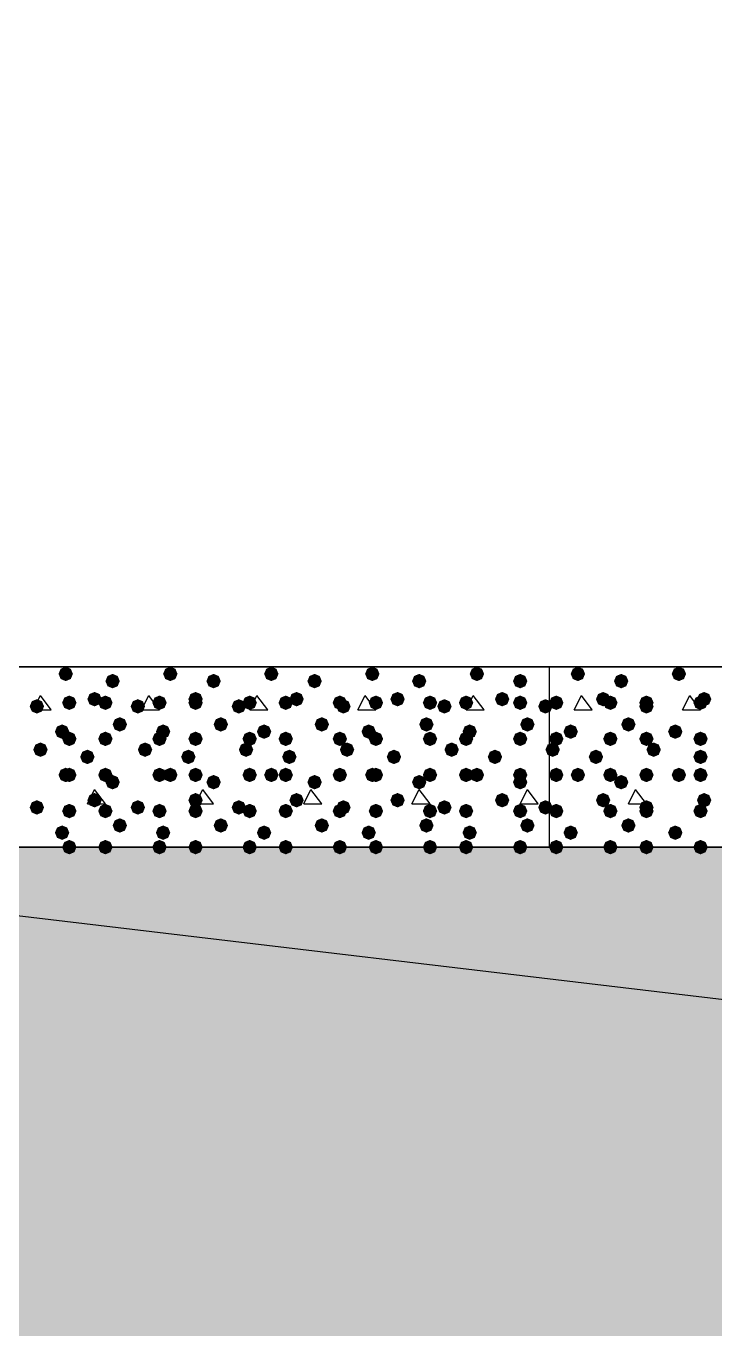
# Model space of a CAD drawing. Header units: millimetres. Extents: x 0 to 420, y 0 to 297.
# Drawn here: x 40.43 to 48.51, y 119.53 to 134.81 of the extents above; entities that cross this region are included whole.
import ezdxf

# ---------------------------------------------------------------- set-up
doc = ezdxf.new("R2010")
doc.units = ezdxf.units.MM
doc.layers.get('0').update_dxf_attribs({"linetype": 'CONTINUOUS'})

msp = doc.modelspace()

# ---------------------------------------------------------------- hatches: boundary and pattern name
at = {"true_color": 0x000008}
for points in [[(40.978667, 127.211667), (40.953796, 127.151871), (40.894, 127.127), (40.834204, 127.151871), (40.809333, 127.211667), (40.834204, 127.271462), (40.894, 127.296333), (40.953796, 127.271463)], [(41.529, 127.127), (41.504129, 127.067204), (41.444333, 127.042333), (41.384538, 127.067204), (41.359667, 127.127), (41.384537, 127.186796), (41.444333, 127.211667), (41.504129, 127.186796)], [(42.206333, 127.211667), (42.181462, 127.151871), (42.121667, 127.127), (42.061871, 127.151871), (42.037, 127.211667), (42.061871, 127.271462), (42.121667, 127.296333), (42.181462, 127.271463)], [(42.714333, 127.127), (42.689462, 127.067204), (42.629667, 127.042333), (42.569871, 127.067204), (42.545, 127.127), (42.569871, 127.186796), (42.629667, 127.211667), (42.689462, 127.186796)], [(43.391667, 127.211667), (43.366796, 127.151871), (43.307, 127.127), (43.247204, 127.151871), (43.222333, 127.211667), (43.247204, 127.271462), (43.307, 127.296333), (43.366796, 127.271463)], [(43.899667, 127.127), (43.874796, 127.067204), (43.815, 127.042333), (43.755204, 127.067204), (43.730333, 127.127), (43.755204, 127.186796), (43.815, 127.211667), (43.874796, 127.186796)], [(44.577, 127.211667), (44.552129, 127.151871), (44.492333, 127.127), (44.432538, 127.151871), (44.407667, 127.211667), (44.432537, 127.271462), (44.492333, 127.296333), (44.552129, 127.271463)], [(45.127333, 127.127), (45.102463, 127.067204), (45.042667, 127.042333), (44.982871, 127.067204), (44.958, 127.127), (44.982871, 127.186796), (45.042667, 127.211667), (45.102462, 127.186796)], [(45.804667, 127.211667), (45.779796, 127.151871), (45.72, 127.127), (45.660204, 127.151871), (45.635333, 127.211667), (45.660204, 127.271462), (45.72, 127.296333), (45.779796, 127.271463)], [(46.312667, 127.127), (46.287796, 127.067204), (46.228, 127.042333), (46.168204, 127.067204), (46.143333, 127.127), (46.168204, 127.186796), (46.228, 127.211667), (46.287796, 127.186796)], [(41.317333, 126.915333), (41.292463, 126.855538), (41.232667, 126.830667), (41.172871, 126.855538), (41.148, 126.915333), (41.172871, 126.975129), (41.232667, 127), (41.292462, 126.975129)], [(42.502667, 126.915333), (42.477796, 126.855538), (42.418, 126.830667), (42.358204, 126.855538), (42.333333, 126.915333), (42.358204, 126.975129), (42.418, 127), (42.477796, 126.975129)], [(43.688, 126.915333), (43.663129, 126.855538), (43.603333, 126.830667), (43.543537, 126.855538), (43.518667, 126.915333), (43.543537, 126.975129), (43.603333, 127), (43.663129, 126.975129)], [(44.873333, 126.915333), (44.848463, 126.855538), (44.788667, 126.830667), (44.728871, 126.855538), (44.704, 126.915333), (44.728871, 126.975129), (44.788667, 127), (44.848462, 126.975129)], [(46.101, 126.915333), (46.076129, 126.855538), (46.016333, 126.830667), (45.956537, 126.855538), (45.931667, 126.915333), (45.956537, 126.975129), (46.016333, 127), (46.076129, 126.975129)], [(40.64, 126.830667), (40.615129, 126.770871), (40.555333, 126.746), (40.495538, 126.770871), (40.470667, 126.830667), (40.495537, 126.890462), (40.555333, 126.915333), (40.615129, 126.890463)], [(41.021, 126.873), (40.996129, 126.813204), (40.936333, 126.788333), (40.876537, 126.813204), (40.851667, 126.873), (40.876537, 126.932796), (40.936333, 126.957667), (40.996129, 126.932796)], [(41.444333, 126.873), (41.419462, 126.813204), (41.359667, 126.788333), (41.299871, 126.813204), (41.275, 126.873), (41.299871, 126.932796), (41.359667, 126.957667), (41.419462, 126.932796)], [(41.825333, 126.830667), (41.800463, 126.770871), (41.740667, 126.746), (41.680871, 126.770871), (41.656, 126.830667), (41.680871, 126.890462), (41.740667, 126.915333), (41.800462, 126.890463)], [(42.079333, 126.873), (42.054462, 126.813204), (41.994667, 126.788333), (41.934871, 126.813204), (41.91, 126.873), (41.934871, 126.932796), (41.994667, 126.957667), (42.054462, 126.932796)], [(42.502667, 126.873), (42.477796, 126.813204), (42.418, 126.788333), (42.358204, 126.813204), (42.333333, 126.873), (42.358204, 126.932796), (42.418, 126.957667), (42.477796, 126.932796)], [(43.010667, 126.830667), (42.985796, 126.770871), (42.926, 126.746), (42.866204, 126.770871), (42.841333, 126.830667), (42.866204, 126.890462), (42.926, 126.915333), (42.985796, 126.890463)], [(43.137667, 126.873), (43.112796, 126.813204), (43.053, 126.788333), (42.993204, 126.813204), (42.968333, 126.873), (42.993204, 126.932796), (43.053, 126.957667), (43.112796, 126.932796)], [(43.561, 126.873), (43.536129, 126.813204), (43.476333, 126.788333), (43.416537, 126.813204), (43.391667, 126.873), (43.416537, 126.932796), (43.476333, 126.957667), (43.536129, 126.932796)], [(44.196, 126.873), (44.171129, 126.813204), (44.111333, 126.788333), (44.051537, 126.813204), (44.026667, 126.873), (44.051537, 126.932796), (44.111333, 126.957667), (44.171129, 126.932796)], [(44.238333, 126.830667), (44.213463, 126.770871), (44.153667, 126.746), (44.093871, 126.770871), (44.069, 126.830667), (44.093871, 126.890462), (44.153667, 126.915333), (44.213462, 126.890463)], [(44.619333, 126.873), (44.594462, 126.813204), (44.534667, 126.788333), (44.474871, 126.813204), (44.45, 126.873), (44.474871, 126.932796), (44.534667, 126.957667), (44.594462, 126.932796)], [(45.254333, 126.873), (45.229462, 126.813204), (45.169667, 126.788333), (45.109871, 126.813204), (45.085, 126.873), (45.109871, 126.932796), (45.169667, 126.957667), (45.229462, 126.932796)], [(45.423667, 126.830667), (45.398796, 126.770871), (45.339, 126.746), (45.279204, 126.770871), (45.254333, 126.830667), (45.279204, 126.890462), (45.339, 126.915333), (45.398796, 126.890463)], [(45.677667, 126.873), (45.652796, 126.813204), (45.593, 126.788333), (45.533204, 126.813204), (45.508333, 126.873), (45.533204, 126.932796), (45.593, 126.957667), (45.652796, 126.932796)], [(46.312667, 126.873), (46.287796, 126.813204), (46.228, 126.788333), (46.168204, 126.813204), (46.143333, 126.873), (46.168204, 126.932796), (46.228, 126.957667), (46.287796, 126.932796)], [(46.609, 126.830667), (46.584129, 126.770871), (46.524333, 126.746), (46.464538, 126.770871), (46.439667, 126.830667), (46.464537, 126.890462), (46.524333, 126.915333), (46.584129, 126.890463)], [(41.613667, 126.619), (41.588796, 126.559204), (41.529, 126.534333), (41.469204, 126.559204), (41.444333, 126.619), (41.469204, 126.678796), (41.529, 126.703667), (41.588796, 126.678796)], [(42.799, 126.619), (42.774129, 126.559204), (42.714333, 126.534333), (42.654538, 126.559204), (42.629667, 126.619), (42.654537, 126.678796), (42.714333, 126.703667), (42.774129, 126.678796)], [(43.984333, 126.619), (43.959462, 126.559204), (43.899667, 126.534333), (43.839871, 126.559204), (43.815, 126.619), (43.839871, 126.678796), (43.899667, 126.703667), (43.959462, 126.678796)], [(45.212, 126.619), (45.187129, 126.559204), (45.127333, 126.534333), (45.067538, 126.559204), (45.042667, 126.619), (45.067537, 126.678796), (45.127333, 126.703667), (45.187129, 126.678796)], [(46.397333, 126.619), (46.372463, 126.559204), (46.312667, 126.534333), (46.252871, 126.559204), (46.228, 126.619), (46.252871, 126.678796), (46.312667, 126.703667), (46.372462, 126.678796)], [(40.936333, 126.534333), (40.911462, 126.474537), (40.851667, 126.449667), (40.791871, 126.474537), (40.767, 126.534333), (40.791871, 126.594129), (40.851667, 126.619), (40.911462, 126.594129)], [(42.121667, 126.534333), (42.096796, 126.474537), (42.037, 126.449667), (41.977204, 126.474537), (41.952333, 126.534333), (41.977204, 126.594129), (42.037, 126.619), (42.096796, 126.594129)], [(43.307, 126.534333), (43.282129, 126.474537), (43.222333, 126.449667), (43.162538, 126.474537), (43.137667, 126.534333), (43.162537, 126.594129), (43.222333, 126.619), (43.282129, 126.594129)], [(44.534667, 126.534333), (44.509796, 126.474537), (44.45, 126.449667), (44.390204, 126.474537), (44.365333, 126.534333), (44.390204, 126.594129), (44.45, 126.619), (44.509796, 126.594129)], [(45.72, 126.534333), (45.695129, 126.474537), (45.635333, 126.449667), (45.575538, 126.474537), (45.550667, 126.534333), (45.575537, 126.594129), (45.635333, 126.619), (45.695129, 126.594129)], [(40.682333, 126.322667), (40.657463, 126.262871), (40.597667, 126.238), (40.537871, 126.262871), (40.513, 126.322667), (40.537871, 126.382462), (40.597667, 126.407333), (40.657462, 126.382463)], [(41.021, 126.449667), (40.996129, 126.389871), (40.936333, 126.365), (40.876537, 126.389871), (40.851667, 126.449667), (40.876537, 126.509462), (40.936333, 126.534333), (40.996129, 126.509463)], [(41.444333, 126.449667), (41.419462, 126.389871), (41.359667, 126.365), (41.299871, 126.389871), (41.275, 126.449667), (41.299871, 126.509462), (41.359667, 126.534333), (41.419462, 126.509463)], [(41.91, 126.322667), (41.885129, 126.262871), (41.825333, 126.238), (41.765538, 126.262871), (41.740667, 126.322667), (41.765537, 126.382462), (41.825333, 126.407333), (41.885129, 126.382463)], [(42.079333, 126.449667), (42.054462, 126.389871), (41.994667, 126.365), (41.934871, 126.389871), (41.91, 126.449667), (41.934871, 126.509462), (41.994667, 126.534333), (42.054462, 126.509463)], [(42.502667, 126.449667), (42.477796, 126.389871), (42.418, 126.365), (42.358204, 126.389871), (42.333333, 126.449667), (42.358204, 126.509462), (42.418, 126.534333), (42.477796, 126.509463)], [(43.095333, 126.322667), (43.070463, 126.262871), (43.010667, 126.238), (42.950871, 126.262871), (42.926, 126.322667), (42.950871, 126.382462), (43.010667, 126.407333), (43.070462, 126.382463)], [(43.137667, 126.449667), (43.112796, 126.389871), (43.053, 126.365), (42.993204, 126.389871), (42.968333, 126.449667), (42.993204, 126.509462), (43.053, 126.534333), (43.112796, 126.509463)], [(43.561, 126.449667), (43.536129, 126.389871), (43.476333, 126.365), (43.416537, 126.389871), (43.391667, 126.449667), (43.416537, 126.509462), (43.476333, 126.534333), (43.536129, 126.509463)], [(44.196, 126.449667), (44.171129, 126.389871), (44.111333, 126.365), (44.051537, 126.389871), (44.026667, 126.449667), (44.051537, 126.509462), (44.111333, 126.534333), (44.171129, 126.509463)], [(44.280667, 126.322667), (44.255796, 126.262871), (44.196, 126.238), (44.136204, 126.262871), (44.111333, 126.322667), (44.136204, 126.382462), (44.196, 126.407333), (44.255796, 126.382463)], [(44.619333, 126.449667), (44.594462, 126.389871), (44.534667, 126.365), (44.474871, 126.389871), (44.45, 126.449667), (44.474871, 126.509462), (44.534667, 126.534333), (44.594462, 126.509463)], [(45.254333, 126.449667), (45.229462, 126.389871), (45.169667, 126.365), (45.109871, 126.389871), (45.085, 126.449667), (45.109871, 126.509462), (45.169667, 126.534333), (45.229462, 126.509463)], [(45.508333, 126.322667), (45.483463, 126.262871), (45.423667, 126.238), (45.363871, 126.262871), (45.339, 126.322667), (45.363871, 126.382462), (45.423667, 126.407333), (45.483462, 126.382463)], [(45.677667, 126.449667), (45.652796, 126.389871), (45.593, 126.365), (45.533204, 126.389871), (45.508333, 126.449667), (45.533204, 126.509462), (45.593, 126.534333), (45.652796, 126.509463)], [(46.312667, 126.449667), (46.287796, 126.389871), (46.228, 126.365), (46.168204, 126.389871), (46.143333, 126.449667), (46.168204, 126.509462), (46.228, 126.534333), (46.287796, 126.509463)], [(41.232667, 126.238), (41.207796, 126.178204), (41.148, 126.153333), (41.088204, 126.178204), (41.063333, 126.238), (41.088204, 126.297796), (41.148, 126.322667), (41.207796, 126.297796)], [(42.418, 126.238), (42.393129, 126.178204), (42.333333, 126.153333), (42.273537, 126.178204), (42.248667, 126.238), (42.273537, 126.297796), (42.333333, 126.322667), (42.393129, 126.297796)], [(43.603333, 126.238), (43.578463, 126.178204), (43.518667, 126.153333), (43.458871, 126.178204), (43.434, 126.238), (43.458871, 126.297796), (43.518667, 126.322667), (43.578462, 126.297796)], [(44.831, 126.238), (44.806129, 126.178204), (44.746333, 126.153333), (44.686537, 126.178204), (44.661667, 126.238), (44.686537, 126.297796), (44.746333, 126.322667), (44.806129, 126.297796)], [(46.016333, 126.238), (45.991462, 126.178204), (45.931667, 126.153333), (45.871871, 126.178204), (45.847, 126.238), (45.871871, 126.297796), (45.931667, 126.322667), (45.991462, 126.297796)], [(40.978667, 126.026333), (40.953796, 125.966537), (40.894, 125.941667), (40.834204, 125.966537), (40.809333, 126.026333), (40.834204, 126.086129), (40.894, 126.111), (40.953796, 126.086129)], [(41.021, 126.026333), (40.996129, 125.966537), (40.936333, 125.941667), (40.876537, 125.966537), (40.851667, 126.026333), (40.876537, 126.086129), (40.936333, 126.111), (40.996129, 126.086129)], [(41.444333, 126.026333), (41.419462, 125.966537), (41.359667, 125.941667), (41.299871, 125.966537), (41.275, 126.026333), (41.299871, 126.086129), (41.359667, 126.111), (41.419462, 126.086129)], [(42.079333, 126.026333), (42.054462, 125.966537), (41.994667, 125.941667), (41.934871, 125.966537), (41.91, 126.026333), (41.934871, 126.086129), (41.994667, 126.111), (42.054462, 126.086129)], [(42.206333, 126.026333), (42.181462, 125.966537), (42.121667, 125.941667), (42.061871, 125.966537), (42.037, 126.026333), (42.061871, 126.086129), (42.121667, 126.111), (42.181462, 126.086129)], [(42.502667, 126.026333), (42.477796, 125.966537), (42.418, 125.941667), (42.358204, 125.966537), (42.333333, 126.026333), (42.358204, 126.086129), (42.418, 126.111), (42.477796, 126.086129)], [(43.137667, 126.026333), (43.112796, 125.966537), (43.053, 125.941667), (42.993204, 125.966537), (42.968333, 126.026333), (42.993204, 126.086129), (43.053, 126.111), (43.112796, 126.086129)], [(43.391667, 126.026333), (43.366796, 125.966537), (43.307, 125.941667), (43.247204, 125.966537), (43.222333, 126.026333), (43.247204, 126.086129), (43.307, 126.111), (43.366796, 126.086129)], [(43.561, 126.026333), (43.536129, 125.966537), (43.476333, 125.941667), (43.416537, 125.966537), (43.391667, 126.026333), (43.416537, 126.086129), (43.476333, 126.111), (43.536129, 126.086129)], [(44.196, 126.026333), (44.171129, 125.966537), (44.111333, 125.941667), (44.051537, 125.966537), (44.026667, 126.026333), (44.051537, 126.086129), (44.111333, 126.111), (44.171129, 126.086129)], [(44.577, 126.026333), (44.552129, 125.966537), (44.492333, 125.941667), (44.432538, 125.966537), (44.407667, 126.026333), (44.432537, 126.086129), (44.492333, 126.111), (44.552129, 126.086129)], [(44.619333, 126.026333), (44.594462, 125.966537), (44.534667, 125.941667), (44.474871, 125.966537), (44.45, 126.026333), (44.474871, 126.086129), (44.534667, 126.111), (44.594462, 126.086129)], [(45.254333, 126.026333), (45.229462, 125.966537), (45.169667, 125.941667), (45.109871, 125.966537), (45.085, 126.026333), (45.109871, 126.086129), (45.169667, 126.111), (45.229462, 126.086129)], [(45.677667, 126.026333), (45.652796, 125.966537), (45.593, 125.941667), (45.533204, 125.966537), (45.508333, 126.026333), (45.533204, 126.086129), (45.593, 126.111), (45.652796, 126.086129)], [(45.804667, 126.026333), (45.779796, 125.966537), (45.72, 125.941667), (45.660204, 125.966537), (45.635333, 126.026333), (45.660204, 126.086129), (45.72, 126.111), (45.779796, 126.086129)], [(46.312667, 126.026333), (46.287796, 125.966537), (46.228, 125.941667), (46.168204, 125.966537), (46.143333, 126.026333), (46.168204, 126.086129), (46.228, 126.111), (46.287796, 126.086129)], [(41.529, 125.941667), (41.504129, 125.881871), (41.444333, 125.857), (41.384538, 125.881871), (41.359667, 125.941667), (41.384537, 126.001462), (41.444333, 126.026333), (41.504129, 126.001463)], [(42.714333, 125.941667), (42.689462, 125.881871), (42.629667, 125.857), (42.569871, 125.881871), (42.545, 125.941667), (42.569871, 126.001462), (42.629667, 126.026333), (42.689462, 126.001463)], [(43.899667, 125.941667), (43.874796, 125.881871), (43.815, 125.857), (43.755204, 125.881871), (43.730333, 125.941667), (43.755204, 126.001462), (43.815, 126.026333), (43.874796, 126.001463)], [(45.127333, 125.941667), (45.102463, 125.881871), (45.042667, 125.857), (44.982871, 125.881871), (44.958, 125.941667), (44.982871, 126.001462), (45.042667, 126.026333), (45.102462, 126.001463)], [(46.312667, 125.941667), (46.287796, 125.881871), (46.228, 125.857), (46.168204, 125.881871), (46.143333, 125.941667), (46.168204, 126.001462), (46.228, 126.026333), (46.287796, 126.001463)], [(41.317333, 125.73), (41.292463, 125.670204), (41.232667, 125.645333), (41.172871, 125.670204), (41.148, 125.73), (41.172871, 125.789796), (41.232667, 125.814667), (41.292462, 125.789796)], [(42.502667, 125.73), (42.477796, 125.670204), (42.418, 125.645333), (42.358204, 125.670204), (42.333333, 125.73), (42.358204, 125.789796), (42.418, 125.814667), (42.477796, 125.789796)], [(43.688, 125.73), (43.663129, 125.670204), (43.603333, 125.645333), (43.543537, 125.670204), (43.518667, 125.73), (43.543537, 125.789796), (43.603333, 125.814667), (43.663129, 125.789796)], [(44.873333, 125.73), (44.848463, 125.670204), (44.788667, 125.645333), (44.728871, 125.670204), (44.704, 125.73), (44.728871, 125.789796), (44.788667, 125.814667), (44.848462, 125.789796)], [(46.101, 125.73), (46.076129, 125.670204), (46.016333, 125.645333), (45.956537, 125.670204), (45.931667, 125.73), (45.956537, 125.789796), (46.016333, 125.814667), (46.076129, 125.789796)], [(40.64, 125.645333), (40.615129, 125.585538), (40.555333, 125.560667), (40.495538, 125.585538), (40.470667, 125.645333), (40.495537, 125.705129), (40.555333, 125.73), (40.615129, 125.705129)], [(41.021, 125.603), (40.996129, 125.543204), (40.936333, 125.518333), (40.876537, 125.543204), (40.851667, 125.603), (40.876537, 125.662796), (40.936333, 125.687667), (40.996129, 125.662796)], [(41.444333, 125.603), (41.419462, 125.543204), (41.359667, 125.518333), (41.299871, 125.543204), (41.275, 125.603), (41.299871, 125.662796), (41.359667, 125.687667), (41.419462, 125.662796)], [(41.825333, 125.645333), (41.800463, 125.585538), (41.740667, 125.560667), (41.680871, 125.585538), (41.656, 125.645333), (41.680871, 125.705129), (41.740667, 125.73), (41.800462, 125.705129)], [(42.079333, 125.603), (42.054462, 125.543204), (41.994667, 125.518333), (41.934871, 125.543204), (41.91, 125.603), (41.934871, 125.662796), (41.994667, 125.687667), (42.054462, 125.662796)], [(42.502667, 125.603), (42.477796, 125.543204), (42.418, 125.518333), (42.358204, 125.543204), (42.333333, 125.603), (42.358204, 125.662796), (42.418, 125.687667), (42.477796, 125.662796)], [(43.010667, 125.645333), (42.985796, 125.585538), (42.926, 125.560667), (42.866204, 125.585538), (42.841333, 125.645333), (42.866204, 125.705129), (42.926, 125.73), (42.985796, 125.705129)], [(43.137667, 125.603), (43.112796, 125.543204), (43.053, 125.518333), (42.993204, 125.543204), (42.968333, 125.603), (42.993204, 125.662796), (43.053, 125.687667), (43.112796, 125.662796)], [(43.561, 125.603), (43.536129, 125.543204), (43.476333, 125.518333), (43.416537, 125.543204), (43.391667, 125.603), (43.416537, 125.662796), (43.476333, 125.687667), (43.536129, 125.662796)], [(44.196, 125.603), (44.171129, 125.543204), (44.111333, 125.518333), (44.051537, 125.543204), (44.026667, 125.603), (44.051537, 125.662796), (44.111333, 125.687667), (44.171129, 125.662796)], [(44.238333, 125.645333), (44.213463, 125.585538), (44.153667, 125.560667), (44.093871, 125.585538), (44.069, 125.645333), (44.093871, 125.705129), (44.153667, 125.73), (44.213462, 125.705129)], [(44.619333, 125.603), (44.594462, 125.543204), (44.534667, 125.518333), (44.474871, 125.543204), (44.45, 125.603), (44.474871, 125.662796), (44.534667, 125.687667), (44.594462, 125.662796)], [(45.254333, 125.603), (45.229462, 125.543204), (45.169667, 125.518333), (45.109871, 125.543204), (45.085, 125.603), (45.109871, 125.662796), (45.169667, 125.687667), (45.229462, 125.662796)], [(45.423667, 125.645333), (45.398796, 125.585538), (45.339, 125.560667), (45.279204, 125.585538), (45.254333, 125.645333), (45.279204, 125.705129), (45.339, 125.73), (45.398796, 125.705129)], [(45.677667, 125.603), (45.652796, 125.543204), (45.593, 125.518333), (45.533204, 125.543204), (45.508333, 125.603), (45.533204, 125.662796), (45.593, 125.687667), (45.652796, 125.662796)], [(46.312667, 125.603), (46.287796, 125.543204), (46.228, 125.518333), (46.168204, 125.543204), (46.143333, 125.603), (46.168204, 125.662796), (46.228, 125.687667), (46.287796, 125.662796)], [(46.609, 125.645333), (46.584129, 125.585538), (46.524333, 125.560667), (46.464538, 125.585538), (46.439667, 125.645333), (46.464537, 125.705129), (46.524333, 125.73), (46.584129, 125.705129)], [(41.613667, 125.433667), (41.588796, 125.373871), (41.529, 125.349), (41.469204, 125.373871), (41.444333, 125.433667), (41.469204, 125.493462), (41.529, 125.518333), (41.588796, 125.493463)], [(42.799, 125.433667), (42.774129, 125.373871), (42.714333, 125.349), (42.654538, 125.373871), (42.629667, 125.433667), (42.654537, 125.493462), (42.714333, 125.518333), (42.774129, 125.493463)], [(43.984333, 125.433667), (43.959462, 125.373871), (43.899667, 125.349), (43.839871, 125.373871), (43.815, 125.433667), (43.839871, 125.493462), (43.899667, 125.518333), (43.959462, 125.493463)], [(45.212, 125.433667), (45.187129, 125.373871), (45.127333, 125.349), (45.067538, 125.373871), (45.042667, 125.433667), (45.067537, 125.493462), (45.127333, 125.518333), (45.187129, 125.493463)], [(46.397333, 125.433667), (46.372463, 125.373871), (46.312667, 125.349), (46.252871, 125.373871), (46.228, 125.433667), (46.252871, 125.493462), (46.312667, 125.518333), (46.372462, 125.493463)], [(40.936333, 125.349), (40.911462, 125.289204), (40.851667, 125.264333), (40.791871, 125.289204), (40.767, 125.349), (40.791871, 125.408796), (40.851667, 125.433667), (40.911462, 125.408796)], [(42.121667, 125.349), (42.096796, 125.289204), (42.037, 125.264333), (41.977204, 125.289204), (41.952333, 125.349), (41.977204, 125.408796), (42.037, 125.433667), (42.096796, 125.408796)], [(43.307, 125.349), (43.282129, 125.289204), (43.222333, 125.264333), (43.162538, 125.289204), (43.137667, 125.349), (43.162537, 125.408796), (43.222333, 125.433667), (43.282129, 125.408796)], [(44.534667, 125.349), (44.509796, 125.289204), (44.45, 125.264333), (44.390204, 125.289204), (44.365333, 125.349), (44.390204, 125.408796), (44.45, 125.433667), (44.509796, 125.408796)], [(45.72, 125.349), (45.695129, 125.289204), (45.635333, 125.264333), (45.575538, 125.289204), (45.550667, 125.349), (45.575537, 125.408796), (45.635333, 125.433667), (45.695129, 125.408796)], [(41.021, 125.179667), (40.996129, 125.119871), (40.936333, 125.095), (40.876537, 125.119871), (40.851667, 125.179667), (40.876537, 125.239462), (40.936333, 125.264333), (40.996129, 125.239463)], [(41.444333, 125.179667), (41.419462, 125.119871), (41.359667, 125.095), (41.299871, 125.119871), (41.275, 125.179667), (41.299871, 125.239462), (41.359667, 125.264333), (41.419462, 125.239463)], [(42.079333, 125.179667), (42.054462, 125.119871), (41.994667, 125.095), (41.934871, 125.119871), (41.91, 125.179667), (41.934871, 125.239462), (41.994667, 125.264333), (42.054462, 125.239463)], [(42.502667, 125.179667), (42.477796, 125.119871), (42.418, 125.095), (42.358204, 125.119871), (42.333333, 125.179667), (42.358204, 125.239462), (42.418, 125.264333), (42.477796, 125.239463)], [(43.137667, 125.179667), (43.112796, 125.119871), (43.053, 125.095), (42.993204, 125.119871), (42.968333, 125.179667), (42.993204, 125.239462), (43.053, 125.264333), (43.112796, 125.239463)], [(43.561, 125.179667), (43.536129, 125.119871), (43.476333, 125.095), (43.416537, 125.119871), (43.391667, 125.179667), (43.416537, 125.239462), (43.476333, 125.264333), (43.536129, 125.239463)], [(44.196, 125.179667), (44.171129, 125.119871), (44.111333, 125.095), (44.051537, 125.119871), (44.026667, 125.179667), (44.051537, 125.239462), (44.111333, 125.264333), (44.171129, 125.239463)], [(44.619333, 125.179667), (44.594462, 125.119871), (44.534667, 125.095), (44.474871, 125.119871), (44.45, 125.179667), (44.474871, 125.239462), (44.534667, 125.264333), (44.594462, 125.239463)], [(45.254333, 125.179667), (45.229462, 125.119871), (45.169667, 125.095), (45.109871, 125.119871), (45.085, 125.179667), (45.109871, 125.239462), (45.169667, 125.264333), (45.229462, 125.239463)], [(45.677667, 125.179667), (45.652796, 125.119871), (45.593, 125.095), (45.533204, 125.119871), (45.508333, 125.179667), (45.533204, 125.239462), (45.593, 125.264333), (45.652796, 125.239463)], [(46.312667, 125.179667), (46.287796, 125.119871), (46.228, 125.095), (46.168204, 125.119871), (46.143333, 125.179667), (46.168204, 125.239462), (46.228, 125.264333), (46.287796, 125.239463)]]:
    msp.add_hatch(color=0, dxfattribs=at).paths.add_polyline_path(points, flags=0)
at = {"true_color": 0x000007}
for points in [[(46.99, 127.211667), (46.965129, 127.151871), (46.905333, 127.127), (46.845538, 127.151871), (46.820667, 127.211667), (46.845537, 127.271462), (46.905333, 127.296333), (46.965129, 127.271463)], [(47.498, 127.127), (47.473129, 127.067204), (47.413333, 127.042333), (47.353537, 127.067204), (47.328667, 127.127), (47.353537, 127.186796), (47.413333, 127.211667), (47.473129, 127.186796)], [(48.175333, 127.211667), (48.150463, 127.151871), (48.090667, 127.127), (48.030871, 127.151871), (48.006, 127.211667), (48.030871, 127.271462), (48.090667, 127.296333), (48.150462, 127.271463)], [(47.286333, 126.915333), (47.261463, 126.855538), (47.201667, 126.830667), (47.141871, 126.855538), (47.117, 126.915333), (47.141871, 126.975129), (47.201667, 127), (47.261462, 126.975129)], [(48.471667, 126.915333), (48.446796, 126.855538), (48.387, 126.830667), (48.327204, 126.855538), (48.302333, 126.915333), (48.327204, 126.975129), (48.387, 127), (48.446796, 126.975129)], [(46.736, 126.873), (46.711129, 126.813204), (46.651333, 126.788333), (46.591537, 126.813204), (46.566667, 126.873), (46.591537, 126.932796), (46.651333, 126.957667), (46.711129, 126.932796)], [(47.371, 126.873), (47.346129, 126.813204), (47.286333, 126.788333), (47.226537, 126.813204), (47.201667, 126.873), (47.226537, 126.932796), (47.286333, 126.957667), (47.346129, 126.932796)], [(47.794333, 126.873), (47.769462, 126.813204), (47.709667, 126.788333), (47.649871, 126.813204), (47.625, 126.873), (47.649871, 126.932796), (47.709667, 126.957667), (47.769462, 126.932796)], [(47.794333, 126.830667), (47.769462, 126.770871), (47.709667, 126.746), (47.649871, 126.770871), (47.625, 126.830667), (47.649871, 126.890462), (47.709667, 126.915333), (47.769462, 126.890463)], [(48.429333, 126.873), (48.404462, 126.813204), (48.344667, 126.788333), (48.284871, 126.813204), (48.26, 126.873), (48.284871, 126.932796), (48.344667, 126.957667), (48.404462, 126.932796)], [(47.582667, 126.619), (47.557796, 126.559204), (47.498, 126.534333), (47.438204, 126.559204), (47.413333, 126.619), (47.438204, 126.678796), (47.498, 126.703667), (47.557796, 126.678796)], [(46.905333, 126.534333), (46.880463, 126.474537), (46.820667, 126.449667), (46.760871, 126.474537), (46.736, 126.534333), (46.760871, 126.594129), (46.820667, 126.619), (46.880462, 126.594129)], [(48.133, 126.534333), (48.108129, 126.474537), (48.048333, 126.449667), (47.988538, 126.474537), (47.963667, 126.534333), (47.988537, 126.594129), (48.048333, 126.619), (48.108129, 126.594129)], [(46.693667, 126.322667), (46.668796, 126.262871), (46.609, 126.238), (46.549204, 126.262871), (46.524333, 126.322667), (46.549204, 126.382462), (46.609, 126.407333), (46.668796, 126.382463)], [(46.736, 126.449667), (46.711129, 126.389871), (46.651333, 126.365), (46.591537, 126.389871), (46.566667, 126.449667), (46.591537, 126.509462), (46.651333, 126.534333), (46.711129, 126.509463)], [(47.371, 126.449667), (47.346129, 126.389871), (47.286333, 126.365), (47.226537, 126.389871), (47.201667, 126.449667), (47.226537, 126.509462), (47.286333, 126.534333), (47.346129, 126.509463)], [(47.794333, 126.449667), (47.769462, 126.389871), (47.709667, 126.365), (47.649871, 126.389871), (47.625, 126.449667), (47.649871, 126.509462), (47.709667, 126.534333), (47.769462, 126.509463)], [(47.879, 126.322667), (47.854129, 126.262871), (47.794333, 126.238), (47.734538, 126.262871), (47.709667, 126.322667), (47.734537, 126.382462), (47.794333, 126.407333), (47.854129, 126.382463)], [(48.429333, 126.449667), (48.404462, 126.389871), (48.344667, 126.365), (48.284871, 126.389871), (48.26, 126.449667), (48.284871, 126.509462), (48.344667, 126.534333), (48.404462, 126.509463)], [(47.201667, 126.238), (47.176796, 126.178204), (47.117, 126.153333), (47.057204, 126.178204), (47.032333, 126.238), (47.057204, 126.297796), (47.117, 126.322667), (47.176796, 126.297796)], [(48.429333, 126.238), (48.404462, 126.178204), (48.344667, 126.153333), (48.284871, 126.178204), (48.26, 126.238), (48.284871, 126.297796), (48.344667, 126.322667), (48.404462, 126.297796)], [(46.736, 126.026333), (46.711129, 125.966537), (46.651333, 125.941667), (46.591537, 125.966537), (46.566667, 126.026333), (46.591537, 126.086129), (46.651333, 126.111), (46.711129, 126.086129)], [(46.99, 126.026333), (46.965129, 125.966537), (46.905333, 125.941667), (46.845538, 125.966537), (46.820667, 126.026333), (46.845537, 126.086129), (46.905333, 126.111), (46.965129, 126.086129)], [(47.371, 126.026333), (47.346129, 125.966537), (47.286333, 125.941667), (47.226537, 125.966537), (47.201667, 126.026333), (47.226537, 126.086129), (47.286333, 126.111), (47.346129, 126.086129)], [(47.794333, 126.026333), (47.769462, 125.966537), (47.709667, 125.941667), (47.649871, 125.966537), (47.625, 126.026333), (47.649871, 126.086129), (47.709667, 126.111), (47.769462, 126.086129)], [(48.175333, 126.026333), (48.150463, 125.966537), (48.090667, 125.941667), (48.030871, 125.966537), (48.006, 126.026333), (48.030871, 126.086129), (48.090667, 126.111), (48.150462, 126.086129)], [(48.429333, 126.026333), (48.404462, 125.966537), (48.344667, 125.941667), (48.284871, 125.966537), (48.26, 126.026333), (48.284871, 126.086129), (48.344667, 126.111), (48.404462, 126.086129)], [(47.498, 125.941667), (47.473129, 125.881871), (47.413333, 125.857), (47.353537, 125.881871), (47.328667, 125.941667), (47.353537, 126.001462), (47.413333, 126.026333), (47.473129, 126.001463)], [(47.286333, 125.73), (47.261463, 125.670204), (47.201667, 125.645333), (47.141871, 125.670204), (47.117, 125.73), (47.141871, 125.789796), (47.201667, 125.814667), (47.261462, 125.789796)], [(48.471667, 125.73), (48.446796, 125.670204), (48.387, 125.645333), (48.327204, 125.670204), (48.302333, 125.73), (48.327204, 125.789796), (48.387, 125.814667), (48.446796, 125.789796)], [(46.736, 125.603), (46.711129, 125.543204), (46.651333, 125.518333), (46.591537, 125.543204), (46.566667, 125.603), (46.591537, 125.662796), (46.651333, 125.687667), (46.711129, 125.662796)], [(47.371, 125.603), (47.346129, 125.543204), (47.286333, 125.518333), (47.226537, 125.543204), (47.201667, 125.603), (47.226537, 125.662796), (47.286333, 125.687667), (47.346129, 125.662796)], [(47.794333, 125.645333), (47.769462, 125.585538), (47.709667, 125.560667), (47.649871, 125.585538), (47.625, 125.645333), (47.649871, 125.705129), (47.709667, 125.73), (47.769462, 125.705129)], [(47.794333, 125.603), (47.769462, 125.543204), (47.709667, 125.518333), (47.649871, 125.543204), (47.625, 125.603), (47.649871, 125.662796), (47.709667, 125.687667), (47.769462, 125.662796)], [(48.429333, 125.603), (48.404462, 125.543204), (48.344667, 125.518333), (48.284871, 125.543204), (48.26, 125.603), (48.284871, 125.662796), (48.344667, 125.687667), (48.404462, 125.662796)], [(47.582667, 125.433667), (47.557796, 125.373871), (47.498, 125.349), (47.438204, 125.373871), (47.413333, 125.433667), (47.438204, 125.493462), (47.498, 125.518333), (47.557796, 125.493463)], [(46.905333, 125.349), (46.880463, 125.289204), (46.820667, 125.264333), (46.760871, 125.289204), (46.736, 125.349), (46.760871, 125.408796), (46.820667, 125.433667), (46.880462, 125.408796)], [(48.133, 125.349), (48.108129, 125.289204), (48.048333, 125.264333), (47.988538, 125.289204), (47.963667, 125.349), (47.988537, 125.408796), (48.048333, 125.433667), (48.108129, 125.408796)], [(46.736, 125.179667), (46.711129, 125.119871), (46.651333, 125.095), (46.591537, 125.119871), (46.566667, 125.179667), (46.591537, 125.239462), (46.651333, 125.264333), (46.711129, 125.239463)], [(47.371, 125.179667), (47.346129, 125.119871), (47.286333, 125.095), (47.226537, 125.119871), (47.201667, 125.179667), (47.226537, 125.239462), (47.286333, 125.264333), (47.346129, 125.239463)], [(47.794333, 125.179667), (47.769462, 125.119871), (47.709667, 125.095), (47.649871, 125.119871), (47.625, 125.179667), (47.649871, 125.239462), (47.709667, 125.264333), (47.769462, 125.239463)], [(48.429333, 125.179667), (48.404462, 125.119871), (48.344667, 125.095), (48.284871, 125.119871), (48.26, 125.179667), (48.284871, 125.239462), (48.344667, 125.264333), (48.404462, 125.239463)]]:
    msp.add_hatch(color=0, dxfattribs=at).paths.add_polyline_path(points, flags=0)
at = {"true_color": 0x000008}
h = msp.add_hatch(color=0, dxfattribs=at)
h.paths.add_polyline_path([(194.902667, 125.179667), (33.528, 125.179667), (194.902667, 106.087333)], flags=0)
h.paths.add_polyline_path([(33.528, 125.179667), (194.902667, 106.087333), (33.528, 106.087333)], flags=0)

# ---------------------------------------------------------------- linework, layer by layer
at = {"color": 0, "true_color": 0x000007}
for points in [[(32.469667, 125.179667), (32.469667, 148.463), (380.661333, 148.463), (380.661333, 125.179667), (218.228333, 125.179667), (218.228333, 103.970667), (194.902667, 103.970667), (194.902667, 125.179667)], [(32.469667, 125.179667), (32.469667, 148.463), (380.661333, 148.463), (380.661333, 125.179667), (218.228333, 125.179667), (218.228333, 103.970667), (194.902667, 103.970667), (194.902667, 125.179667)], [(46.566667, 127.296333), (46.566667, 125.179667), (48.683333, 125.179667), (48.683333, 127.296333)]]:
    msp.add_lwpolyline(points, close=True, dxfattribs=at)
at = {"color": 0, "true_color": 0x0000fd}
msp.add_lwpolyline([(216.111667, 127.296333), (378.544667, 127.296333), (378.544667, 146.346333), (34.586333, 146.346333), (34.586333, 127.296333), (197.019333, 127.296333), (197.019333, 106.087333), (216.111667, 106.087333)], close=True, dxfattribs=at)
at = {"color": 0, "true_color": 0x000007}
for points in [[(46.566667, 127.296333), (34.586333, 127.296333)], [(46.863, 126.788333), (46.947667, 126.957667)], [(47.074667, 126.788333), (46.947667, 126.957667)], [(48.133, 126.788333), (48.217667, 126.957667)], [(48.344667, 126.788333), (48.217667, 126.957667)], [(46.863, 126.788333), (47.074667, 126.788333)], [(48.133, 126.788333), (48.344667, 126.788333)], [(47.498, 125.687667), (47.582667, 125.857)], [(47.709667, 125.687667), (47.582667, 125.857)], [(47.498, 125.687667), (47.709667, 125.687667)], [(34.586333, 125.179667), (46.566667, 125.179667)]]:
    msp.add_lwpolyline(points, dxfattribs=at)
at = {"color": 0, "true_color": 0x000008}
for points in [[(40.513, 126.788333), (40.597667, 126.957667)], [(40.724667, 126.788333), (40.597667, 126.957667)], [(41.783, 126.788333), (41.867667, 126.957667)], [(41.994667, 126.788333), (41.867667, 126.957667)], [(43.053, 126.788333), (43.137667, 126.957667)], [(43.264667, 126.788333), (43.137667, 126.957667)], [(44.323, 126.788333), (44.407667, 126.957667)], [(44.534667, 126.788333), (44.407667, 126.957667)], [(45.593, 126.788333), (45.677667, 126.957667)], [(45.804667, 126.788333), (45.677667, 126.957667)], [(40.513, 126.788333), (40.724667, 126.788333)], [(41.783, 126.788333), (41.994667, 126.788333)], [(43.053, 126.788333), (43.264667, 126.788333)], [(44.323, 126.788333), (44.534667, 126.788333)], [(45.593, 126.788333), (45.804667, 126.788333)], [(41.148, 125.687667), (41.232667, 125.857)], [(41.359667, 125.687667), (41.232667, 125.857)], [(42.418, 125.687667), (42.502667, 125.857)], [(42.629667, 125.687667), (42.502667, 125.857)], [(43.688, 125.687667), (43.772667, 125.857)], [(43.899667, 125.687667), (43.772667, 125.857)], [(44.958, 125.687667), (45.042667, 125.857)], [(45.169667, 125.687667), (45.042667, 125.857)], [(46.228, 125.687667), (46.312667, 125.857)], [(46.439667, 125.687667), (46.312667, 125.857)], [(41.148, 125.687667), (41.359667, 125.687667)], [(42.418, 125.687667), (42.629667, 125.687667)], [(43.688, 125.687667), (43.899667, 125.687667)], [(44.958, 125.687667), (45.169667, 125.687667)], [(46.228, 125.687667), (46.439667, 125.687667)]]:
    msp.add_lwpolyline(points, dxfattribs=at)
for points in [[(194.902667, 125.179667), (33.528, 125.179667), (194.902667, 106.087333)], [(33.528, 125.179667), (194.902667, 106.087333), (33.528, 106.087333)]]:
    msp.add_lwpolyline(points, close=True, dxfattribs=at)

doc.saveas('drawing.dxf')
